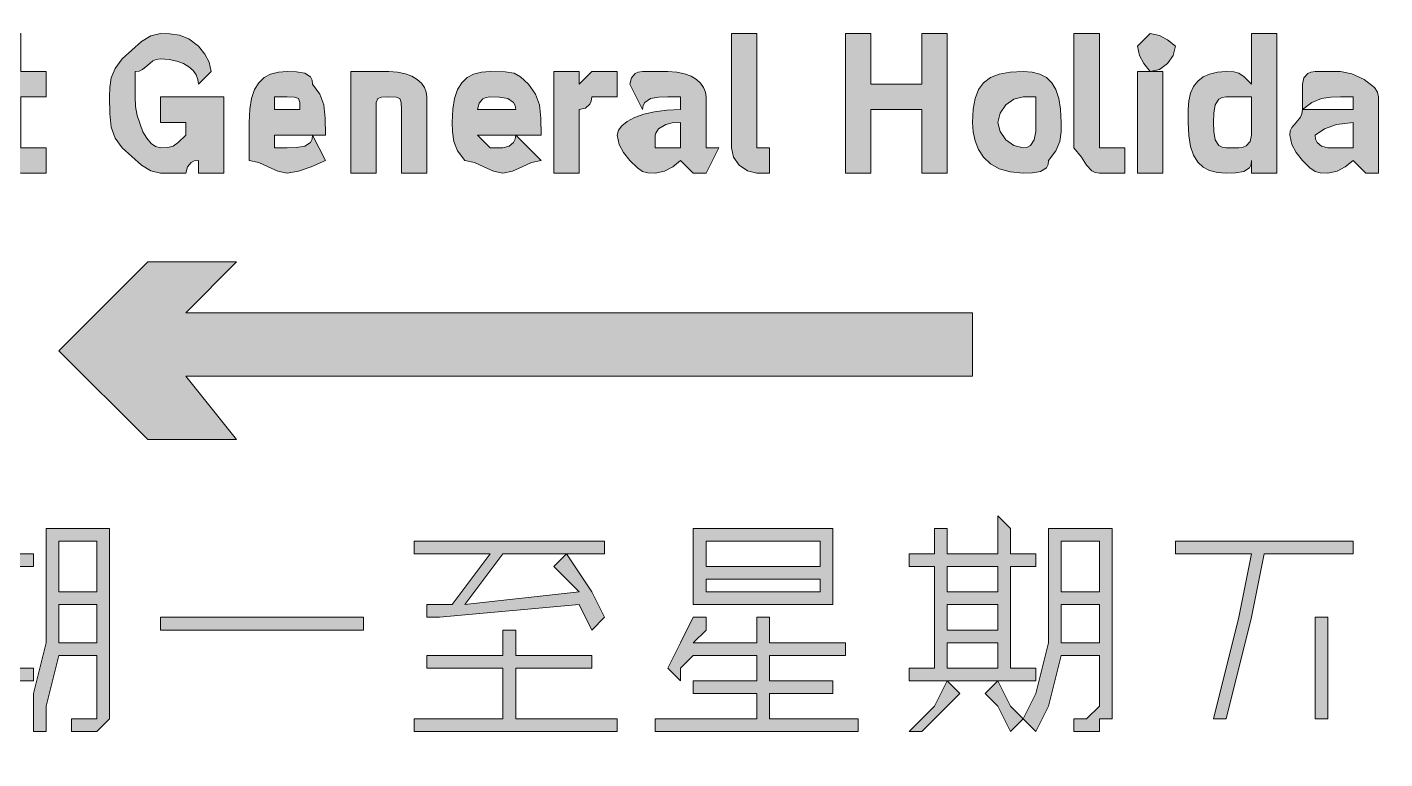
# Model space of a CAD drawing. Header units: metres. Extents: x 117 to 450, y 6 to 264.
# Drawn here: x 237.8 to 366.2, y 130.9 to 200 of the extents above; entities that cross this region are included whole.
import ezdxf

# ---------------------------------------------------------------- set-up
doc = ezdxf.new("R2010")
doc.units = ezdxf.units.M
doc.layers.add('FILL_BLACK_000000', color=7, linetype='Continuous', true_color=0x000000)

msp = doc.modelspace()

# ---------------------------------------------------------------- hatches: boundary and pattern name
at = {"layer": 'FILL_BLACK_000000', "true_color": 0x000000}
h = msp.add_hatch(color=7, dxfattribs=at)
h.dxf.hatch_style = 1
h.paths.add_polyline_path([(117.32, 258.38), (117.64, 259.68), (118.16, 260.9), (118.86, 261.99), (119.73, 262.91), (120.75, 263.62), (121.92, 264.08), (123.21, 264.24), (443.61, 264.24), (444.53, 264.03), (445.56, 263.49), (448.41, 261.84), (449.1, 260.92), (449.46, 259.89), (449.59, 258.63), (449.61, 257.04), (449.61, 13.44), (449.59, 11.85), (449.46, 10.59), (449.1, 9.56), (448.41, 8.64), (445.56, 6.99), (444.53, 6.45), (443.61, 6.24), (123.21, 6.24), (122.31, 6.45), (121.41, 6.99), (119.61, 8.64), (119.21, 8.69), (118.9, 8.85), (118.41, 9.39), (117.92, 10.16), (117.21, 11.04), (117.21, 13.44), (117.21, 257.04), (117.32, 258.38)])
h.paths.add_polyline_path([(120.96, 11.64), (121.32, 11.23), (121.61, 11.09), (122.01, 11.04), (122.06, 10.64), (122.22, 10.35), (122.76, 9.99), (123.53, 9.86), (124.41, 9.84), (442.41, 9.84), (443.25, 9.9), (443.98, 10.06), (444.6, 10.35), (445.11, 10.74), (445.5, 11.25), (445.78, 11.86), (445.95, 12.6), (446.01, 13.44), (446.01, 257.04), (445.95, 257.88), (445.78, 258.61), (445.5, 259.23), (445.11, 259.74), (444.6, 260.13), (443.98, 260.41), (443.25, 260.58), (442.41, 260.64), (124.41, 260.64), (123.53, 260.62), (122.76, 260.49), (122.22, 260.13), (122.06, 259.84), (122.01, 259.44), (121.61, 259.39), (121.32, 259.23), (120.96, 258.69), (120.83, 257.92), (120.81, 257.04), (120.81, 13.44), (120.81, 12.24), (120.96, 11.64)], flags=16)
h = msp.add_hatch(color=7, dxfattribs=at)
h.dxf.hatch_style = 1
h.paths.add_polyline_path([(237.21, 189.84), (237.21, 188.64), (238.41, 188.64), (239.61, 188.64), (239.61, 186.24), (237.21, 186.24), (236.5, 186.26), (236.01, 186.39), (235.52, 186.75), (234.81, 187.44), (234.81, 188.64), (234.81, 193.44), (233.61, 193.44), (233.61, 195.84), (234.81, 195.84), (234.81, 198.24), (237.21, 199.44), (237.21, 195.84), (239.61, 195.84), (239.61, 193.44), (237.21, 193.44), (237.21, 189.84)])
h = msp.add_hatch(color=7, dxfattribs=at)
h.dxf.hatch_style = 1
h.paths.add_polyline_path([(251.61, 188.79), (252.1, 189.15), (252.81, 189.84), (252.81, 191.04), (250.41, 191.04), (250.41, 193.44), (256.41, 193.44), (256.41, 186.24), (254.01, 186.24), (254.01, 187.44), (253.61, 187.39), (253.32, 187.25), (252.96, 186.84), (252.81, 186.24), (250.41, 186.24), (249.51, 186.45), (248.61, 186.99), (246.81, 188.64), (246.12, 189.56), (245.76, 190.59), (245.63, 191.85), (245.61, 193.44), (245.63, 194.34), (245.76, 195.24), (246.12, 196.14), (246.81, 197.04), (248.61, 198.69), (249.51, 199.23), (250.41, 199.44), (251.31, 199.42), (252.21, 199.29), (253.11, 198.93), (254.01, 198.24), (254.61, 197.49), (255.02, 196.72), (255.21, 195.84), (254.01, 194.64), (253.95, 195.09), (253.78, 195.52), (253.5, 195.93), (253.11, 196.29), (252.6, 196.6), (251.98, 196.83), (251.25, 196.99), (250.41, 197.04), (250.01, 196.99), (249.7, 196.85), (249.21, 196.44), (248.72, 196.03), (248.41, 195.89), (248.01, 195.84), (248.01, 193.44), (248.06, 192.54), (248.22, 191.68), (248.76, 190.14), (249.12, 189.53), (249.53, 189.05), (249.96, 188.75), (250.41, 188.64), (251.12, 188.66), (251.61, 188.79)])
h = msp.add_hatch(color=7, dxfattribs=at)
h.dxf.hatch_style = 1
h.paths.add_polyline_path([(306.81, 189.84), (306.81, 188.64), (308.01, 188.64), (308.01, 186.24), (306.81, 186.24), (305.93, 186.45), (305.16, 186.99), (304.62, 187.76), (304.41, 188.64), (304.41, 199.44), (306.81, 199.44), (306.81, 189.84)])
h = msp.add_hatch(color=7, dxfattribs=at)
h.dxf.hatch_style = 1
h.paths.add_polyline_path([(315.21, 199.44), (317.61, 199.44), (317.61, 194.64), (320.01, 194.64), (322.41, 194.64), (322.41, 199.44), (324.81, 199.44), (324.81, 186.24), (322.41, 186.24), (322.41, 192.24), (320.01, 192.24), (317.61, 192.24), (317.61, 186.24), (315.21, 186.24), (315.21, 199.44)])
h = msp.add_hatch(color=7, dxfattribs=at)
h.dxf.hatch_style = 1
h.paths.add_polyline_path([(339.21, 189.84), (339.21, 188.64), (341.61, 188.64), (341.61, 186.24), (340.41, 186.24), (339.21, 186.24), (338.81, 186.29), (338.5, 186.45), (338.01, 186.99), (337.52, 187.76), (336.81, 188.64), (336.81, 199.44), (339.21, 199.44), (339.21, 189.84)])
h = msp.add_hatch(color=7, dxfattribs=at)
h.dxf.hatch_style = 1
h.paths.add_polyline_path([(346.2, 197.36), (345.66, 196.59), (344.89, 196.05), (344.01, 195.84), (343.41, 196.59), (343, 197.36), (342.81, 198.24), (344.01, 199.44), (344.89, 199.25), (345.66, 198.84), (346.41, 198.24), (346.2, 197.36)])
h = msp.add_hatch(color=7, dxfattribs=at)
h.dxf.hatch_style = 1
h.paths.add_polyline_path([(352.41, 195.69), (352.9, 195.33), (353.61, 194.64), (353.61, 199.44), (356.01, 199.44), (356.01, 186.24), (353.61, 186.24), (353.61, 187.44), (353.56, 187.04), (353.4, 186.75), (352.86, 186.39), (352.09, 186.26), (351.21, 186.24), (350.37, 186.3), (349.63, 186.48), (349.02, 186.81), (348.51, 187.29), (348.12, 187.94), (347.83, 188.77), (347.67, 189.8), (347.61, 191.04), (347.61, 192.24), (347.67, 193.08), (347.83, 193.81), (348.12, 194.43), (348.51, 194.94), (349.02, 195.33), (349.63, 195.61), (350.37, 195.78), (351.21, 195.84), (351.92, 195.82), (352.41, 195.69)])
h.paths.add_polyline_path([(350.16, 189.39), (350.52, 188.85), (350.81, 188.69), (351.21, 188.64), (352.41, 188.64), (352.81, 188.69), (353.1, 188.83), (353.46, 189.24), (353.61, 189.84), (353.61, 192.24), (353.61, 193.44), (351.21, 193.44), (350.81, 193.39), (350.52, 193.23), (350.16, 192.69), (350.03, 191.92), (350.01, 191.04), (350.03, 190.16), (350.16, 189.39)], flags=16)
h = msp.add_hatch(color=7, dxfattribs=at)
h.dxf.hatch_style = 1
h.paths.add_polyline_path([(262.41, 186.24), (261.51, 186.43), (260.61, 186.84), (259.71, 187.25), (258.81, 187.44), (258.81, 191.04), (258.87, 192.28), (259.03, 193.31), (259.32, 194.14), (259.71, 194.79), (260.22, 195.27), (260.83, 195.6), (261.57, 195.78), (262.41, 195.84), (263.29, 195.82), (264.06, 195.69), (264.6, 195.33), (264.76, 195.04), (264.81, 194.64), (265.5, 193.72), (265.86, 192.69), (265.99, 191.43), (266.01, 189.84), (264.81, 189.84), (266.01, 187.44), (264.66, 186.84), (263.48, 186.43), (262.41, 186.24)])
h.paths.add_polyline_path([(261.21, 189.84), (261.21, 188.64), (262.41, 188.64), (263.29, 188.66), (264.06, 188.79), (264.6, 189.15), (264.76, 189.44), (264.81, 189.84), (261.21, 189.84)], flags=16)
h.paths.add_polyline_path([(263.59, 192.93), (263.46, 193.29), (263.1, 193.42), (262.41, 193.44), (261.21, 193.44), (261.21, 192.24), (263.61, 192.24), (263.59, 192.93)], flags=16)
h = msp.add_hatch(color=7, dxfattribs=at)
h.dxf.hatch_style = 1
h.paths.add_polyline_path([(270.96, 193.29), (270.83, 192.93), (270.81, 192.24), (270.81, 186.24), (268.41, 186.24), (268.41, 195.84), (270.81, 195.84), (272.01, 195.84), (272.85, 195.79), (273.58, 195.63), (274.2, 195.4), (274.71, 195.09), (275.1, 194.73), (275.38, 194.32), (275.55, 193.89), (275.61, 193.44), (275.61, 192.24), (275.61, 186.24), (273.21, 186.24), (273.21, 192.24), (273.19, 192.93), (273.06, 193.29), (272.7, 193.42), (272.01, 193.44), (271.32, 193.42), (270.96, 193.29)])
h = msp.add_hatch(color=7, dxfattribs=at)
h.dxf.hatch_style = 1
h.paths.add_polyline_path([(283.71, 186.43), (282.81, 186.24), (281.91, 186.43), (281.01, 186.84), (280.11, 187.25), (279.21, 187.44), (278.52, 188.34), (278.16, 189.24), (278.03, 190.14), (278.01, 191.04), (278.07, 192.28), (278.23, 193.31), (278.52, 194.14), (278.91, 194.79), (279.42, 195.27), (280.03, 195.6), (280.77, 195.78), (281.61, 195.84), (283.02, 195.82), (283.86, 195.69), (284.48, 195.33), (285.21, 194.64), (285.9, 193.72), (286.26, 192.69), (286.39, 191.43), (286.41, 189.84), (284.01, 189.84), (286.41, 187.44), (285.51, 187.25), (284.61, 186.84), (283.71, 186.43)])
h.paths.add_polyline_path([(280.41, 189.84), (281.61, 188.64), (282.81, 188.64), (283.41, 188.79), (283.82, 189.15), (283.96, 189.44), (284.01, 189.84), (280.41, 189.84)], flags=16)
h.paths.add_polyline_path([(283.96, 192.64), (283.8, 192.93), (283.26, 193.29), (282.49, 193.42), (281.61, 193.44), (281.21, 193.39), (280.92, 193.25), (280.56, 192.84), (280.41, 192.24), (284.01, 192.24), (283.96, 192.64)], flags=16)
h = msp.add_hatch(color=7, dxfattribs=at)
h.dxf.hatch_style = 1
h.paths.add_polyline_path([(290.01, 186.24), (287.61, 186.24), (287.61, 195.84), (290.01, 195.84), (290.01, 194.64), (291.21, 195.84), (293.61, 195.84), (293.61, 193.44), (291.21, 193.44), (291.16, 193.04), (291.02, 192.75), (290.61, 192.39), (290.01, 192.24), (290.01, 186.24)])
h = msp.add_hatch(color=7, dxfattribs=at)
h.dxf.hatch_style = 1
h.paths.add_polyline_path([(298.41, 193.44), (297.53, 193.42), (296.76, 193.29), (296.22, 192.93), (296.06, 192.64), (296.01, 192.24), (294.81, 194.64), (294.96, 195.24), (295.32, 195.65), (295.61, 195.79), (296.01, 195.84), (298.41, 195.84), (299.25, 195.79), (299.98, 195.63), (300.6, 195.4), (301.11, 195.09), (301.5, 194.73), (301.78, 194.32), (301.95, 193.89), (302.01, 193.44), (302.01, 188.64), (303.21, 188.64), (302.01, 186.24), (300.81, 186.24), (299.61, 187.44), (298.86, 186.84), (298.09, 186.43), (297.21, 186.24), (296.5, 186.26), (296.01, 186.39), (295.52, 186.75), (294.81, 187.44), (294.21, 188.19), (293.8, 188.96), (293.61, 189.84), (293.72, 190.29), (294.04, 190.72), (294.56, 191.13), (295.26, 191.49), (296.13, 191.8), (297.15, 192.03), (298.32, 192.19), (299.61, 192.24), (299.61, 193.44), (298.41, 193.44)])
h.paths.add_polyline_path([(298.22, 190.85), (297.51, 190.44), (297.25, 190.03), (297.21, 189.84), (297.21, 188.64), (298.41, 188.64), (299.61, 188.64), (299.61, 191.04), (298.82, 190.99), (298.22, 190.85)], flags=16)
h = msp.add_hatch(color=7, dxfattribs=at)
h.dxf.hatch_style = 1
h.paths.add_polyline_path([(327.45, 193.31), (327.78, 194.14), (328.26, 194.79), (328.91, 195.27), (329.74, 195.6), (330.77, 195.78), (332.01, 195.84), (332.85, 195.78), (333.58, 195.6), (334.2, 195.27), (334.71, 194.79), (335.1, 194.14), (335.38, 193.31), (335.55, 192.28), (335.61, 191.04), (335.59, 190.14), (335.46, 189.24), (335.1, 188.34), (334.41, 187.44), (334.36, 187.04), (334.2, 186.75), (333.66, 186.39), (332.89, 186.26), (332.01, 186.24), (330.77, 186.35), (329.74, 186.65), (328.91, 187.13), (328.26, 187.74), (327.78, 188.47), (327.45, 189.28), (327.27, 190.14), (327.21, 191.04), (327.27, 192.28), (327.45, 193.31)])
h.paths.add_polyline_path([(332.01, 193.44), (331.13, 193.23), (330.36, 192.69), (329.82, 191.92), (329.61, 191.04), (329.82, 190.16), (330.36, 189.39), (331.13, 188.85), (332.01, 188.64), (332.41, 188.69), (332.7, 188.85), (333.06, 189.39), (333.19, 190.16), (333.21, 191.04), (333.21, 193.44), (332.01, 193.44)], flags=16)
h = msp.add_hatch(color=7, dxfattribs=at)
h.dxf.hatch_style = 1
h.paths.add_polyline_path([(345.21, 186.24), (342.81, 186.24), (342.81, 195.84), (345.21, 195.84), (345.21, 186.24)])
h = msp.add_hatch(color=7, dxfattribs=at)
h.dxf.hatch_style = 1
h.paths.add_polyline_path([(358.92, 195.65), (359.21, 195.79), (359.61, 195.84), (362.01, 195.84), (363.08, 195.63), (364.26, 195.09), (365.22, 194.32), (365.5, 193.89), (365.61, 193.44), (365.61, 188.64), (365.61, 186.24), (364.41, 186.24), (363.21, 187.44), (362.46, 186.84), (361.69, 186.43), (360.81, 186.24), (360.1, 186.26), (359.61, 186.39), (359.12, 186.75), (358.41, 187.44), (357.81, 188.19), (357.4, 188.96), (357.21, 189.84), (357.26, 190.24), (357.4, 190.55), (357.81, 191.04), (358.22, 191.53), (358.36, 191.84), (358.41, 192.24), (358.41, 194.64), (358.56, 195.24), (358.92, 195.65)])
h.paths.add_polyline_path([(363.21, 192.24), (363.21, 193.44), (362.01, 193.44), (361.11, 193.42), (360.21, 193.29), (359.31, 192.93), (358.41, 192.24), (363.21, 192.24)], flags=16)
h.paths.add_polyline_path([(360.51, 190.44), (359.61, 189.84), (359.66, 189.44), (359.8, 189.15), (360.21, 188.79), (360.81, 188.64), (362.01, 188.64), (363.21, 188.64), (363.21, 191.04), (361.63, 190.85), (360.51, 190.44)], flags=16)
h = msp.add_hatch(color=7, dxfattribs=at)
h.dxf.hatch_style = 1
h.paths.add_polyline_path([(327.21, 173.04), (327.21, 167.04), (252.81, 167.04), (257.61, 161.04), (249.21, 161.04), (240.81, 169.44), (249.21, 177.84), (257.61, 177.84), (252.81, 173.04), (327.21, 173.04)])
h = msp.add_hatch(color=7, dxfattribs=at)
h.dxf.hatch_style = 1
h.paths.add_polyline_path([(236.01, 152.64), (236.01, 150.24), (238.41, 150.24), (238.41, 149.04), (236.01, 149.04), (236.01, 139.44), (238.41, 139.44), (238.41, 138.24), (226.41, 138.24), (226.41, 139.44), (228.81, 139.44), (230.01, 139.44), (230.01, 149.04), (228.81, 149.04), (227.61, 149.04), (227.61, 150.24), (228.81, 150.24), (230.01, 150.24), (230.01, 152.64), (231.21, 152.64), (231.21, 150.24), (234.81, 150.24), (234.81, 152.64), (234.81, 153.84), (236.01, 152.64)])
h.paths.add_polyline_path([(231.21, 143.04), (234.81, 143.04), (234.81, 145.44), (231.21, 145.44), (231.21, 143.04)], flags=16)
h.paths.add_polyline_path([(234.81, 141.84), (231.21, 141.84), (231.21, 139.44), (234.81, 139.44), (234.81, 141.84)], flags=16)
h.paths.add_polyline_path([(231.21, 146.64), (234.81, 146.64), (234.81, 149.04), (231.21, 149.04), (231.21, 146.64)], flags=16)
h = msp.add_hatch(color=7, dxfattribs=at)
h.dxf.hatch_style = 1
h.paths.add_polyline_path([(330.81, 152.64), (330.81, 150.24), (332.01, 150.24), (333.21, 150.24), (333.21, 149.04), (330.81, 149.04), (330.81, 139.44), (332.01, 139.44), (333.21, 139.44), (333.21, 138.24), (332.01, 138.24), (321.21, 138.24), (321.21, 139.44), (323.61, 139.44), (323.61, 149.04), (321.21, 149.04), (321.21, 150.24), (323.61, 150.24), (323.61, 152.64), (324.81, 152.64), (324.81, 150.24), (329.61, 150.24), (329.61, 152.64), (329.61, 153.84), (330.81, 152.64)])
h.paths.add_polyline_path([(324.81, 143.04), (329.61, 143.04), (329.61, 145.44), (324.81, 145.44), (324.81, 143.04)], flags=16)
h.paths.add_polyline_path([(329.61, 141.84), (324.81, 141.84), (324.81, 139.44), (329.61, 139.44), (329.61, 141.84)], flags=16)
h.paths.add_polyline_path([(324.81, 146.64), (329.61, 146.64), (329.61, 149.04), (324.81, 149.04), (324.81, 146.64)], flags=16)
h = msp.add_hatch(color=7, dxfattribs=at)
h.dxf.hatch_style = 1
h.paths.add_polyline_path([(239.61, 135.84), (239.61, 133.44), (238.41, 133.44), (238.41, 134.64), (238.41, 137.04), (239.61, 141.84), (239.61, 146.64), (239.61, 152.64), (245.61, 152.64), (245.61, 137.04), (245.61, 135.84), (245.61, 134.64), (244.41, 133.44), (243.21, 133.44), (242.01, 133.44), (242.01, 134.64), (243.21, 134.64), (244.41, 134.64), (244.41, 135.84), (244.41, 137.04), (244.41, 140.64), (240.81, 140.64), (239.61, 135.84)])
h.paths.add_polyline_path([(244.41, 141.84), (244.41, 145.44), (240.81, 145.44), (240.81, 141.84), (244.41, 141.84)], flags=16)
h.paths.add_polyline_path([(240.81, 146.64), (244.41, 146.64), (244.41, 151.44), (240.81, 151.44), (240.81, 146.64)], flags=16)
h = msp.add_hatch(color=7, dxfattribs=at)
h.dxf.hatch_style = 1
h.paths.add_polyline_path([(314.01, 145.44), (300.81, 145.44), (300.81, 152.64), (314.01, 152.64), (314.01, 145.44)])
h.paths.add_polyline_path([(312.81, 147.84), (302.01, 147.84), (302.01, 146.64), (312.81, 146.64), (312.81, 147.84)], flags=16)
h.paths.add_polyline_path([(312.81, 149.04), (312.81, 151.44), (302.01, 151.44), (302.01, 149.04), (312.81, 149.04)], flags=16)
h = msp.add_hatch(color=7, dxfattribs=at)
h.dxf.hatch_style = 1
h.paths.add_polyline_path([(334.41, 135.84), (333.21, 133.44), (332.01, 134.64), (333.21, 137.04), (334.41, 141.84), (334.41, 146.64), (334.41, 152.64), (340.41, 152.64), (340.41, 137.04), (340.41, 135.84), (340.41, 134.64), (339.21, 134.64), (339.21, 133.44), (336.81, 133.44), (336.81, 134.64), (338.01, 134.64), (339.21, 135.84), (339.21, 137.04), (339.21, 140.64), (335.61, 140.64), (334.41, 135.84)])
h.paths.add_polyline_path([(339.21, 141.84), (339.21, 145.44), (335.61, 145.44), (335.61, 141.84), (339.21, 141.84)], flags=16)
h.paths.add_polyline_path([(335.61, 146.64), (339.21, 146.64), (339.21, 151.44), (335.61, 151.44), (335.61, 146.64)], flags=16)
h = msp.add_hatch(color=7, dxfattribs=at)
h.dxf.hatch_style = 1
h.paths.add_polyline_path([(278.01, 145.44), (281.61, 150.24), (274.41, 150.24), (274.41, 151.44), (292.41, 151.44), (292.41, 150.24), (288.81, 150.24), (291.21, 146.64), (292.41, 144.24), (291.21, 143.04), (290.01, 145.44), (276.81, 144.24), (275.61, 144.24), (275.61, 145.44), (278.01, 145.44)])
h.paths.add_polyline_path([(282.81, 150.24), (279.21, 145.44), (290.01, 146.64), (287.61, 149.04), (288.81, 150.24), (282.81, 150.24)], flags=16)
h = msp.add_hatch(color=7, dxfattribs=at)
h.dxf.hatch_style = 1
h.paths.add_polyline_path([(353.61, 150.24), (346.41, 150.24), (346.41, 151.44), (363.21, 151.44), (363.21, 150.24), (354.81, 150.24), (353.61, 144.24), (351.21, 134.64), (350.01, 134.64), (352.41, 144.24), (353.61, 150.24)])
h = msp.add_hatch(color=7, dxfattribs=at)
h.dxf.hatch_style = 1
h.paths.add_polyline_path([(250.41, 143.04), (250.41, 144.24), (269.61, 144.24), (269.61, 143.04), (250.41, 143.04)])
h = msp.add_hatch(color=7, dxfattribs=at)
h.dxf.hatch_style = 1
h.paths.add_polyline_path([(308.01, 141.84), (315.21, 141.84), (315.21, 140.64), (308.01, 140.64), (308.01, 138.24), (314.01, 138.24), (314.01, 137.04), (308.01, 137.04), (308.01, 134.64), (316.41, 134.64), (316.41, 133.44), (297.21, 133.44), (297.21, 134.64), (306.81, 134.64), (306.81, 137.04), (300.81, 137.04), (300.81, 138.24), (306.81, 138.24), (306.81, 140.64), (300.81, 140.64), (299.61, 139.44), (299.61, 138.24), (298.41, 139.44), (299.61, 141.84), (300.81, 144.24), (302.01, 144.24), (302.01, 143.04), (300.81, 141.84), (306.81, 141.84), (306.81, 143.04), (306.81, 144.24), (308.01, 144.24), (308.01, 143.04), (308.01, 141.84)])
h = msp.add_hatch(color=7, dxfattribs=at)
h.dxf.hatch_style = 1
h.paths.add_polyline_path([(360.81, 134.64), (359.61, 134.64), (359.61, 144.24), (360.81, 144.24), (360.81, 134.64)])
h = msp.add_hatch(color=7, dxfattribs=at)
h.dxf.hatch_style = 1
h.paths.add_polyline_path([(293.61, 134.64), (293.61, 133.44), (274.41, 133.44), (274.41, 134.64), (282.81, 134.64), (282.81, 139.44), (275.61, 139.44), (275.61, 140.64), (282.81, 140.64), (282.81, 143.04), (284.01, 143.04), (284.01, 140.64), (291.21, 140.64), (291.21, 139.44), (284.01, 139.44), (284.01, 134.64), (293.61, 134.64)])
h = msp.add_hatch(color=7, dxfattribs=at)
h.dxf.hatch_style = 1
h.paths.add_polyline_path([(321.21, 133.44), (323.61, 135.84), (324.81, 138.24), (326.01, 137.04), (323.61, 134.64), (322.41, 133.44), (321.21, 133.44)])
h = msp.add_hatch(color=7, dxfattribs=at)
h.dxf.hatch_style = 1
h.paths.add_polyline_path([(330.81, 133.44), (329.61, 135.84), (328.41, 137.04), (329.61, 138.24), (330.81, 135.84), (332.01, 134.64), (330.81, 133.44)])

# ---------------------------------------------------------------- linework, layer by layer
at = {"layer": 'FILL_BLACK_000000', "lineweight": 0, "true_color": 0x000000}
for points in [[(237.21, 189.84), (237.21, 188.64), (238.41, 188.64), (239.61, 188.64), (239.61, 186.24), (237.21, 186.24), (236.5, 186.26), (236.01, 186.39), (235.52, 186.75), (234.81, 187.44), (234.81, 188.64), (234.81, 193.44), (233.61, 193.44), (233.61, 195.84), (234.81, 195.84), (234.81, 198.24), (237.21, 199.44), (237.21, 195.84), (239.61, 195.84), (239.61, 193.44), (237.21, 193.44)], [(251.61, 188.79), (252.1, 189.15), (252.81, 189.84), (252.81, 191.04), (250.41, 191.04), (250.41, 193.44), (256.41, 193.44), (256.41, 186.24), (254.01, 186.24), (254.01, 187.44), (253.61, 187.39), (253.32, 187.25), (252.96, 186.84), (252.81, 186.24), (250.41, 186.24), (249.51, 186.45), (248.61, 186.99), (246.81, 188.64), (246.12, 189.56), (245.76, 190.59), (245.63, 191.85), (245.61, 193.44), (245.63, 194.34), (245.76, 195.24), (246.12, 196.14), (246.81, 197.04), (248.61, 198.69), (249.51, 199.23), (250.41, 199.44), (251.31, 199.42), (252.21, 199.29), (253.11, 198.93), (254.01, 198.24), (254.61, 197.49), (255.02, 196.72), (255.21, 195.84), (254.01, 194.64), (253.95, 195.09), (253.78, 195.52), (253.5, 195.93), (253.11, 196.29), (252.6, 196.6), (251.98, 196.83), (251.25, 196.99), (250.41, 197.04), (250.01, 196.99), (249.7, 196.85), (249.21, 196.44), (248.72, 196.03), (248.41, 195.89), (248.01, 195.84), (248.01, 193.44), (248.06, 192.54), (248.22, 191.68), (248.76, 190.14), (249.12, 189.53), (249.53, 189.05), (249.96, 188.75), (250.41, 188.64), (251.12, 188.66)], [(306.81, 189.84), (306.81, 188.64), (308.01, 188.64), (308.01, 186.24), (306.81, 186.24), (305.93, 186.45), (305.16, 186.99), (304.62, 187.76), (304.41, 188.64), (304.41, 199.44), (306.81, 199.44)], [(315.21, 199.44), (317.61, 199.44), (317.61, 194.64), (320.01, 194.64), (322.41, 194.64), (322.41, 199.44), (324.81, 199.44), (324.81, 186.24), (322.41, 186.24), (322.41, 192.24), (320.01, 192.24), (317.61, 192.24), (317.61, 186.24), (315.21, 186.24)], [(339.21, 189.84), (339.21, 188.64), (341.61, 188.64), (341.61, 186.24), (340.41, 186.24), (339.21, 186.24), (338.81, 186.29), (338.5, 186.45), (338.01, 186.99), (337.52, 187.76), (336.81, 188.64), (336.81, 199.44), (339.21, 199.44)], [(346.2, 197.36), (345.66, 196.59), (344.89, 196.05), (344.01, 195.84), (343.41, 196.59), (343, 197.36), (342.81, 198.24), (344.01, 199.44), (344.89, 199.25), (345.66, 198.84), (346.41, 198.24)], [(352.41, 195.69), (352.9, 195.33), (353.61, 194.64), (353.61, 199.44), (356.01, 199.44), (356.01, 186.24), (353.61, 186.24), (353.61, 187.44), (353.56, 187.04), (353.4, 186.75), (352.86, 186.39), (352.09, 186.26), (351.21, 186.24), (350.37, 186.3), (349.63, 186.48), (349.02, 186.81), (348.51, 187.29), (348.12, 187.94), (347.83, 188.77), (347.67, 189.8), (347.61, 191.04), (347.61, 192.24), (347.67, 193.08), (347.83, 193.81), (348.12, 194.43), (348.51, 194.94), (349.02, 195.33), (349.63, 195.61), (350.37, 195.78), (351.21, 195.84), (351.92, 195.82)], [(262.41, 186.24), (261.51, 186.43), (260.61, 186.84), (259.71, 187.25), (258.81, 187.44), (258.81, 191.04), (258.87, 192.28), (259.03, 193.31), (259.32, 194.14), (259.71, 194.79), (260.22, 195.27), (260.83, 195.6), (261.57, 195.78), (262.41, 195.84), (263.29, 195.82), (264.06, 195.69), (264.6, 195.33), (264.76, 195.04), (264.81, 194.64), (265.5, 193.72), (265.86, 192.69), (265.99, 191.43), (266.01, 189.84), (264.81, 189.84), (266.01, 187.44), (264.66, 186.84), (263.48, 186.43)], [(270.96, 193.29), (270.83, 192.93), (270.81, 192.24), (270.81, 186.24), (268.41, 186.24), (268.41, 195.84), (270.81, 195.84), (272.01, 195.84), (272.85, 195.79), (273.58, 195.63), (274.2, 195.4), (274.71, 195.09), (275.1, 194.73), (275.38, 194.32), (275.55, 193.89), (275.61, 193.44), (275.61, 192.24), (275.61, 186.24), (273.21, 186.24), (273.21, 192.24), (273.19, 192.93), (273.06, 193.29), (272.7, 193.42), (272.01, 193.44), (271.32, 193.42)], [(283.71, 186.43), (282.81, 186.24), (281.91, 186.43), (281.01, 186.84), (280.11, 187.25), (279.21, 187.44), (278.52, 188.34), (278.16, 189.24), (278.03, 190.14), (278.01, 191.04), (278.07, 192.28), (278.23, 193.31), (278.52, 194.14), (278.91, 194.79), (279.42, 195.27), (280.03, 195.6), (280.77, 195.78), (281.61, 195.84), (283.02, 195.82), (283.86, 195.69), (284.48, 195.33), (285.21, 194.64), (285.9, 193.72), (286.26, 192.69), (286.39, 191.43), (286.41, 189.84), (284.01, 189.84), (286.41, 187.44), (285.51, 187.25), (284.61, 186.84)], [(290.01, 186.24), (287.61, 186.24), (287.61, 195.84), (290.01, 195.84), (290.01, 194.64), (291.21, 195.84), (293.61, 195.84), (293.61, 193.44), (291.21, 193.44), (291.16, 193.04), (291.02, 192.75), (290.61, 192.39), (290.01, 192.24)], [(298.41, 193.44), (297.53, 193.42), (296.76, 193.29), (296.22, 192.93), (296.06, 192.64), (296.01, 192.24), (294.81, 194.64), (294.96, 195.24), (295.32, 195.65), (295.61, 195.79), (296.01, 195.84), (298.41, 195.84), (299.25, 195.79), (299.98, 195.63), (300.6, 195.4), (301.11, 195.09), (301.5, 194.73), (301.78, 194.32), (301.95, 193.89), (302.01, 193.44), (302.01, 188.64), (303.21, 188.64), (302.01, 186.24), (300.81, 186.24), (299.61, 187.44), (298.86, 186.84), (298.09, 186.43), (297.21, 186.24), (296.5, 186.26), (296.01, 186.39), (295.52, 186.75), (294.81, 187.44), (294.21, 188.19), (293.8, 188.96), (293.61, 189.84), (293.72, 190.29), (294.04, 190.72), (294.56, 191.13), (295.26, 191.49), (296.13, 191.8), (297.15, 192.03), (298.32, 192.19), (299.61, 192.24), (299.61, 193.44)], [(327.45, 193.31), (327.78, 194.14), (328.26, 194.79), (328.91, 195.27), (329.74, 195.6), (330.77, 195.78), (332.01, 195.84), (332.85, 195.78), (333.58, 195.6), (334.2, 195.27), (334.71, 194.79), (335.1, 194.14), (335.38, 193.31), (335.55, 192.28), (335.61, 191.04), (335.59, 190.14), (335.46, 189.24), (335.1, 188.34), (334.41, 187.44), (334.36, 187.04), (334.2, 186.75), (333.66, 186.39), (332.89, 186.26), (332.01, 186.24), (330.77, 186.35), (329.74, 186.65), (328.91, 187.13), (328.26, 187.74), (327.78, 188.47), (327.45, 189.28), (327.27, 190.14), (327.21, 191.04), (327.27, 192.28)], [(345.21, 186.24), (342.81, 186.24), (342.81, 195.84), (345.21, 195.84)], [(358.92, 195.65), (359.21, 195.79), (359.61, 195.84), (362.01, 195.84), (363.08, 195.63), (364.26, 195.09), (365.22, 194.32), (365.5, 193.89), (365.61, 193.44), (365.61, 188.64), (365.61, 186.24), (364.41, 186.24), (363.21, 187.44), (362.46, 186.84), (361.69, 186.43), (360.81, 186.24), (360.1, 186.26), (359.61, 186.39), (359.12, 186.75), (358.41, 187.44), (357.81, 188.19), (357.4, 188.96), (357.21, 189.84), (357.26, 190.24), (357.4, 190.55), (357.81, 191.04), (358.22, 191.53), (358.36, 191.84), (358.41, 192.24), (358.41, 194.64), (358.56, 195.24)], [(263.59, 192.93), (263.46, 193.29), (263.1, 193.42), (262.41, 193.44), (261.21, 193.44), (261.21, 192.24), (263.61, 192.24)], [(283.96, 192.64), (283.8, 192.93), (283.26, 193.29), (282.49, 193.42), (281.61, 193.44), (281.21, 193.39), (280.92, 193.25), (280.56, 192.84), (280.41, 192.24), (284.01, 192.24)], [(332.01, 193.44), (331.13, 193.23), (330.36, 192.69), (329.82, 191.92), (329.61, 191.04), (329.82, 190.16), (330.36, 189.39), (331.13, 188.85), (332.01, 188.64), (332.41, 188.69), (332.7, 188.85), (333.06, 189.39), (333.19, 190.16), (333.21, 191.04), (333.21, 193.44)], [(350.16, 189.39), (350.52, 188.85), (350.81, 188.69), (351.21, 188.64), (352.41, 188.64), (352.81, 188.69), (353.1, 188.83), (353.46, 189.24), (353.61, 189.84), (353.61, 192.24), (353.61, 193.44), (351.21, 193.44), (350.81, 193.39), (350.52, 193.23), (350.16, 192.69), (350.03, 191.92), (350.01, 191.04), (350.03, 190.16)], [(363.21, 192.24), (363.21, 193.44), (362.01, 193.44), (361.11, 193.42), (360.21, 193.29), (359.31, 192.93), (358.41, 192.24)], [(298.22, 190.85), (297.51, 190.44), (297.25, 190.03), (297.21, 189.84), (297.21, 188.64), (298.41, 188.64), (299.61, 188.64), (299.61, 191.04), (298.82, 190.99)], [(360.51, 190.44), (359.61, 189.84), (359.66, 189.44), (359.8, 189.15), (360.21, 188.79), (360.81, 188.64), (362.01, 188.64), (363.21, 188.64), (363.21, 191.04), (361.63, 190.85)], [(261.21, 189.84), (261.21, 188.64), (262.41, 188.64), (263.29, 188.66), (264.06, 188.79), (264.6, 189.15), (264.76, 189.44), (264.81, 189.84)], [(280.41, 189.84), (281.61, 188.64), (282.81, 188.64), (283.41, 188.79), (283.82, 189.15), (283.96, 189.44), (284.01, 189.84)], [(327.21, 173.04), (327.21, 167.04), (252.81, 167.04), (257.61, 161.04), (249.21, 161.04), (240.81, 169.44), (249.21, 177.84), (257.61, 177.84), (252.81, 173.04)], [(236.01, 152.64), (236.01, 150.24), (238.41, 150.24), (238.41, 149.04), (236.01, 149.04), (236.01, 139.44), (238.41, 139.44), (238.41, 138.24), (226.41, 138.24), (226.41, 139.44), (228.81, 139.44), (230.01, 139.44), (230.01, 149.04), (228.81, 149.04), (227.61, 149.04), (227.61, 150.24), (228.81, 150.24), (230.01, 150.24), (230.01, 152.64), (231.21, 152.64), (231.21, 150.24), (234.81, 150.24), (234.81, 152.64), (234.81, 153.84)], [(330.81, 152.64), (330.81, 150.24), (332.01, 150.24), (333.21, 150.24), (333.21, 149.04), (330.81, 149.04), (330.81, 139.44), (332.01, 139.44), (333.21, 139.44), (333.21, 138.24), (332.01, 138.24), (321.21, 138.24), (321.21, 139.44), (323.61, 139.44), (323.61, 149.04), (321.21, 149.04), (321.21, 150.24), (323.61, 150.24), (323.61, 152.64), (324.81, 152.64), (324.81, 150.24), (329.61, 150.24), (329.61, 152.64), (329.61, 153.84)], [(239.61, 135.84), (239.61, 133.44), (238.41, 133.44), (238.41, 134.64), (238.41, 137.04), (239.61, 141.84), (239.61, 146.64), (239.61, 152.64), (245.61, 152.64), (245.61, 137.04), (245.61, 135.84), (245.61, 134.64), (244.41, 133.44), (243.21, 133.44), (242.01, 133.44), (242.01, 134.64), (243.21, 134.64), (244.41, 134.64), (244.41, 135.84), (244.41, 137.04), (244.41, 140.64), (240.81, 140.64)], [(314.01, 145.44), (300.81, 145.44), (300.81, 152.64), (314.01, 152.64)], [(334.41, 135.84), (333.21, 133.44), (332.01, 134.64), (333.21, 137.04), (334.41, 141.84), (334.41, 146.64), (334.41, 152.64), (340.41, 152.64), (340.41, 137.04), (340.41, 135.84), (340.41, 134.64), (339.21, 134.64), (339.21, 133.44), (336.81, 133.44), (336.81, 134.64), (338.01, 134.64), (339.21, 135.84), (339.21, 137.04), (339.21, 140.64), (335.61, 140.64)], [(240.81, 146.64), (244.41, 146.64), (244.41, 151.44), (240.81, 151.44)], [(278.01, 145.44), (281.61, 150.24), (274.41, 150.24), (274.41, 151.44), (292.41, 151.44), (292.41, 150.24), (288.81, 150.24), (291.21, 146.64), (292.41, 144.24), (291.21, 143.04), (290.01, 145.44), (276.81, 144.24), (275.61, 144.24), (275.61, 145.44)], [(282.81, 150.24), (279.21, 145.44), (290.01, 146.64), (287.61, 149.04), (288.81, 150.24)], [(312.81, 149.04), (312.81, 151.44), (302.01, 151.44), (302.01, 149.04)], [(335.61, 146.64), (339.21, 146.64), (339.21, 151.44), (335.61, 151.44)], [(353.61, 150.24), (346.41, 150.24), (346.41, 151.44), (363.21, 151.44), (363.21, 150.24), (354.81, 150.24), (353.61, 144.24), (351.21, 134.64), (350.01, 134.64), (352.41, 144.24)], [(324.81, 146.64), (329.61, 146.64), (329.61, 149.04), (324.81, 149.04)], [(312.81, 147.84), (302.01, 147.84), (302.01, 146.64), (312.81, 146.64)], [(244.41, 141.84), (244.41, 145.44), (240.81, 145.44), (240.81, 141.84)], [(324.81, 143.04), (329.61, 143.04), (329.61, 145.44), (324.81, 145.44)], [(339.21, 141.84), (339.21, 145.44), (335.61, 145.44), (335.61, 141.84)], [(250.41, 143.04), (250.41, 144.24), (269.61, 144.24), (269.61, 143.04)], [(308.01, 141.84), (315.21, 141.84), (315.21, 140.64), (308.01, 140.64), (308.01, 138.24), (314.01, 138.24), (314.01, 137.04), (308.01, 137.04), (308.01, 134.64), (316.41, 134.64), (316.41, 133.44), (297.21, 133.44), (297.21, 134.64), (306.81, 134.64), (306.81, 137.04), (300.81, 137.04), (300.81, 138.24), (306.81, 138.24), (306.81, 140.64), (300.81, 140.64), (299.61, 139.44), (299.61, 138.24), (298.41, 139.44), (299.61, 141.84), (300.81, 144.24), (302.01, 144.24), (302.01, 143.04), (300.81, 141.84), (306.81, 141.84), (306.81, 143.04), (306.81, 144.24), (308.01, 144.24), (308.01, 143.04)], [(360.81, 134.64), (359.61, 134.64), (359.61, 144.24), (360.81, 144.24)], [(293.61, 134.64), (293.61, 133.44), (274.41, 133.44), (274.41, 134.64), (282.81, 134.64), (282.81, 139.44), (275.61, 139.44), (275.61, 140.64), (282.81, 140.64), (282.81, 143.04), (284.01, 143.04), (284.01, 140.64), (291.21, 140.64), (291.21, 139.44), (284.01, 139.44), (284.01, 134.64)], [(329.61, 141.84), (324.81, 141.84), (324.81, 139.44), (329.61, 139.44)], [(321.21, 133.44), (323.61, 135.84), (324.81, 138.24), (326.01, 137.04), (323.61, 134.64), (322.41, 133.44)], [(330.81, 133.44), (329.61, 135.84), (328.41, 137.04), (329.61, 138.24), (330.81, 135.84), (332.01, 134.64)]]:
    msp.add_lwpolyline(points, close=True, dxfattribs=at)

doc.saveas('drawing.dxf')
